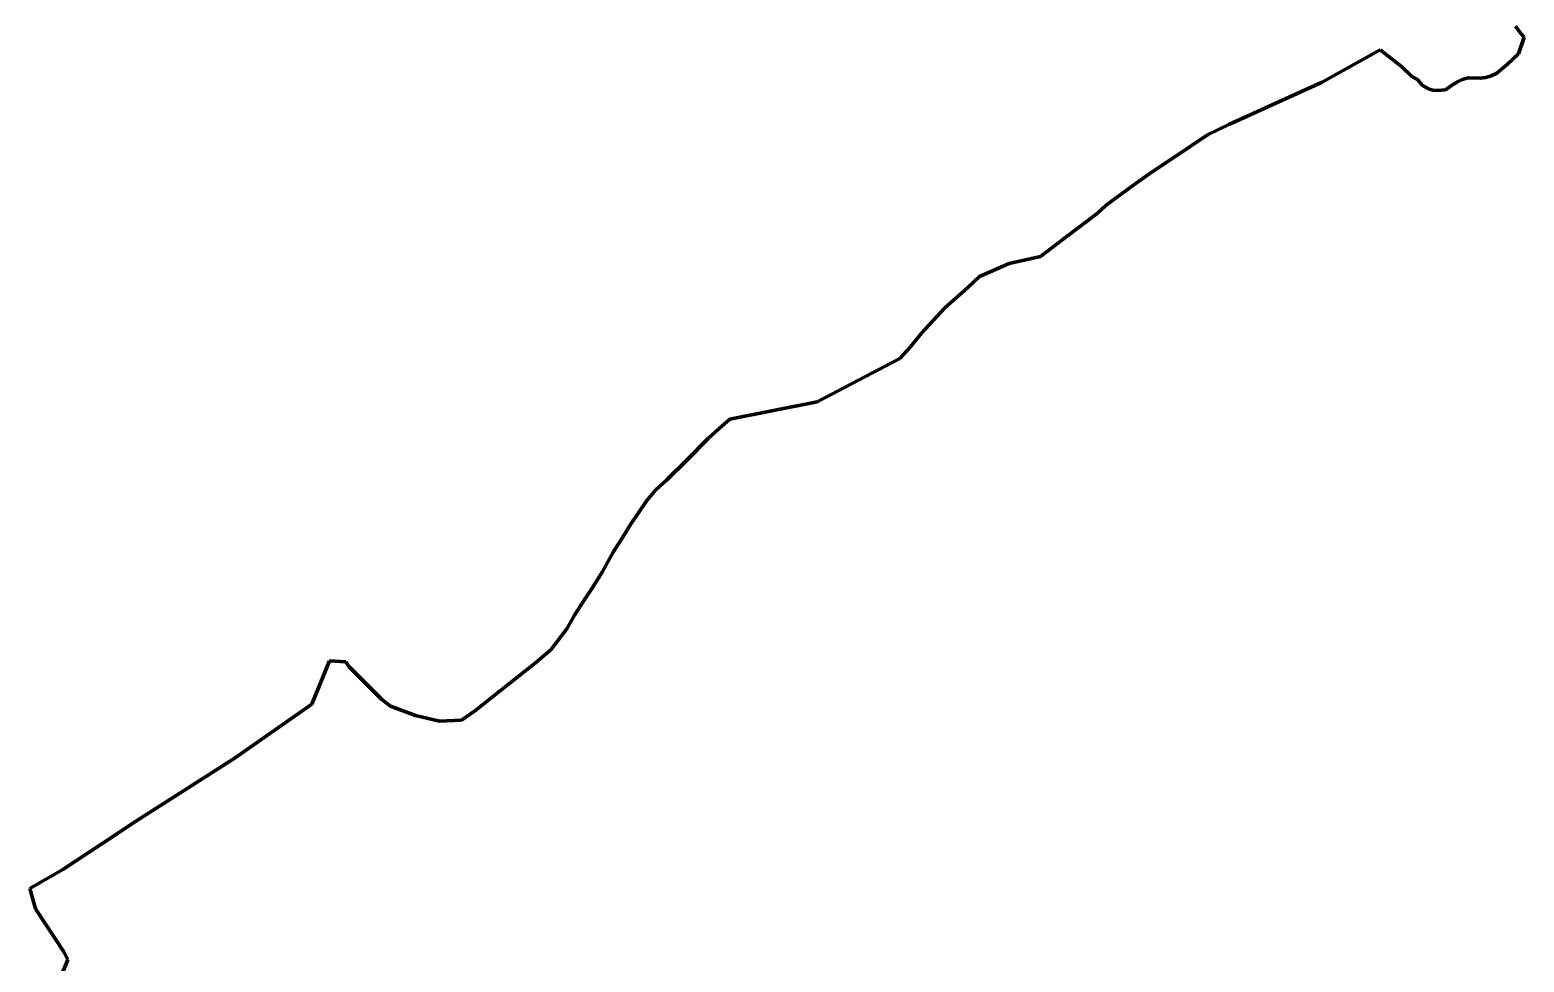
# Model space of a CAD drawing. Header units: inches. Extents: x 0 to 210, y 43 to 254.
# Drawn here: x 108.65 to 126.08, y 163.61 to 174.49 of the extents above; entities that cross this region are included whole.
import ezdxf

# ---------------------------------------------------------------- set-up
doc = ezdxf.new("R2010")
doc.units = ezdxf.units.IN
doc.header["$MEASUREMENT"] = 0
doc.layers.add('Layer 1', color=7, linetype='Continuous')

# ---------------------------------------------------------------- blocks, each defined once
blk = doc.blocks.new('block 1068')
at = {"layer": 'Layer 1', "color": 12, "lineweight": 70, "true_color": 0xcc0000}
blk.add_lwpolyline([(108.942, 163.282), (109.091, 163.633)], dxfattribs=at)
blk = doc.blocks.new('block 1069')
at = {"layer": 'Layer 1', "color": 12, "lineweight": 70, "true_color": 0xcc0000}
blk.add_lwpolyline([(109.091, 163.633), (109.044, 163.727)], dxfattribs=at)
blk = doc.blocks.new('block 1070')
at = {"layer": 'Layer 1', "color": 12, "lineweight": 70, "true_color": 0xcc0000}
blk.add_lwpolyline([(109.044, 163.727), (108.713, 164.229)], dxfattribs=at)
blk = doc.blocks.new('block 1071')
at = {"layer": 'Layer 1', "color": 12, "lineweight": 70, "true_color": 0xcc0000}
blk.add_lwpolyline([(108.713, 164.229), (108.648, 164.468)], dxfattribs=at)
blk = doc.blocks.new('block 1072')
at = {"layer": 'Layer 1', "color": 12, "lineweight": 70, "true_color": 0xcc0000}
blk.add_lwpolyline([(108.648, 164.468), (109.033, 164.688)], dxfattribs=at)
blk = doc.blocks.new('block 1073')
at = {"layer": 'Layer 1', "color": 12, "lineweight": 70, "true_color": 0xcc0000}
blk.add_lwpolyline([(109.033, 164.688), (109.636, 165.085)], dxfattribs=at)
blk = doc.blocks.new('block 1074')
at = {"layer": 'Layer 1', "color": 12, "lineweight": 70, "true_color": 0xcc0000}
blk.add_lwpolyline([(109.636, 165.085), (109.849, 165.23)], dxfattribs=at)
blk = doc.blocks.new('block 1075')
at = {"layer": 'Layer 1', "color": 12, "lineweight": 70, "true_color": 0xcc0000}
blk.add_lwpolyline([(109.849, 165.23), (111.033, 165.985)], dxfattribs=at)
blk = doc.blocks.new('block 1076')
at = {"layer": 'Layer 1', "color": 12, "lineweight": 70, "true_color": 0xcc0000}
blk.add_lwpolyline([(111.033, 165.985), (111.936, 166.619)], dxfattribs=at)
blk = doc.blocks.new('block 1077')
at = {"layer": 'Layer 1', "color": 12, "lineweight": 70, "true_color": 0xcc0000}
blk.add_lwpolyline([(111.936, 166.619), (112.142, 167.125)], dxfattribs=at)
blk = doc.blocks.new('block 1078')
at = {"layer": 'Layer 1', "color": 12, "lineweight": 70, "true_color": 0xcc0000}
blk.add_lwpolyline([(112.142, 167.125), (112.333, 167.111)], dxfattribs=at)
blk = doc.blocks.new('block 1079')
at = {"layer": 'Layer 1', "color": 12, "lineweight": 70, "true_color": 0xcc0000}
blk.add_lwpolyline([(112.333, 167.111), (112.373, 167.054)], dxfattribs=at)
blk = doc.blocks.new('block 1080')
at = {"layer": 'Layer 1', "color": 12, "lineweight": 70, "true_color": 0xcc0000}
blk.add_lwpolyline([(112.373, 167.054), (112.752, 166.673)], dxfattribs=at)
blk = doc.blocks.new('block 1081')
at = {"layer": 'Layer 1', "color": 12, "lineweight": 70, "true_color": 0xcc0000}
blk.add_lwpolyline([(112.752, 166.673), (112.856, 166.595)], dxfattribs=at)
blk = doc.blocks.new('block 1082')
at = {"layer": 'Layer 1', "color": 12, "lineweight": 70, "true_color": 0xcc0000}
blk.add_lwpolyline([(112.856, 166.595), (113.145, 166.484)], dxfattribs=at)
blk = doc.blocks.new('block 1083')
at = {"layer": 'Layer 1', "color": 12, "lineweight": 70, "true_color": 0xcc0000}
blk.add_lwpolyline([(113.145, 166.484), (113.427, 166.42)], dxfattribs=at)
blk = doc.blocks.new('block 1084')
at = {"layer": 'Layer 1', "color": 12, "lineweight": 70, "true_color": 0xcc0000}
blk.add_lwpolyline([(113.427, 166.42), (113.682, 166.43)], dxfattribs=at)
blk = doc.blocks.new('block 1085')
at = {"layer": 'Layer 1', "color": 12, "lineweight": 70, "true_color": 0xcc0000}
blk.add_lwpolyline([(113.682, 166.43), (113.836, 166.538)], dxfattribs=at)
blk = doc.blocks.new('block 1086')
at = {"layer": 'Layer 1', "color": 12, "lineweight": 70, "true_color": 0xcc0000}
blk.add_lwpolyline([(113.836, 166.538), (114.545, 167.101)], dxfattribs=at)
blk = doc.blocks.new('block 1087')
at = {"layer": 'Layer 1', "color": 12, "lineweight": 70, "true_color": 0xcc0000}
blk.add_lwpolyline([(114.545, 167.101), (114.724, 167.253)], dxfattribs=at)
blk = doc.blocks.new('block 1088')
at = {"layer": 'Layer 1', "color": 12, "lineweight": 70, "true_color": 0xcc0000}
blk.add_lwpolyline([(114.724, 167.253), (114.911, 167.499)], dxfattribs=at)
blk = doc.blocks.new('block 1089')
at = {"layer": 'Layer 1', "color": 12, "lineweight": 70, "true_color": 0xcc0000}
blk.add_lwpolyline([(114.911, 167.499), (115.001, 167.657)], dxfattribs=at)
blk = doc.blocks.new('block 1090')
at = {"layer": 'Layer 1', "color": 12, "lineweight": 70, "true_color": 0xcc0000}
blk.add_lwpolyline([(115.001, 167.657), (115.105, 167.819)], dxfattribs=at)
blk = doc.blocks.new('block 1091')
at = {"layer": 'Layer 1', "color": 12, "lineweight": 70, "true_color": 0xcc0000}
blk.add_lwpolyline([(115.105, 167.819), (115.209, 167.974)], dxfattribs=at)
blk = doc.blocks.new('block 1092')
at = {"layer": 'Layer 1', "color": 12, "lineweight": 70, "true_color": 0xcc0000}
blk.add_lwpolyline([(115.209, 167.974), (115.325, 168.16)], dxfattribs=at)
blk = doc.blocks.new('block 1093')
at = {"layer": 'Layer 1', "color": 12, "lineweight": 70, "true_color": 0xcc0000}
blk.add_lwpolyline([(115.325, 168.16), (115.452, 168.392)], dxfattribs=at)
blk = doc.blocks.new('block 1094')
at = {"layer": 'Layer 1', "color": 12, "lineweight": 70, "true_color": 0xcc0000}
blk.add_lwpolyline([(115.452, 168.392), (115.569, 168.574)], dxfattribs=at)
blk = doc.blocks.new('block 1095')
at = {"layer": 'Layer 1', "color": 12, "lineweight": 70, "true_color": 0xcc0000}
blk.add_lwpolyline([(115.569, 168.574), (115.662, 168.726)], dxfattribs=at)
blk = doc.blocks.new('block 1096')
at = {"layer": 'Layer 1', "color": 12, "lineweight": 70, "true_color": 0xcc0000}
blk.add_lwpolyline([(115.662, 168.726), (115.754, 168.864)], dxfattribs=at)
blk = doc.blocks.new('block 1097')
at = {"layer": 'Layer 1', "color": 12, "lineweight": 70, "true_color": 0xcc0000}
blk.add_lwpolyline([(115.754, 168.864), (115.846, 168.995)], dxfattribs=at)
blk = doc.blocks.new('block 1098')
at = {"layer": 'Layer 1', "color": 12, "lineweight": 70, "true_color": 0xcc0000}
blk.add_lwpolyline([(115.846, 168.995), (115.951, 169.12)], dxfattribs=at)
blk = doc.blocks.new('block 1099')
at = {"layer": 'Layer 1', "color": 12, "lineweight": 70, "true_color": 0xcc0000}
blk.add_lwpolyline([(115.951, 169.12), (116.078, 169.238)], dxfattribs=at)
blk = doc.blocks.new('block 1100')
at = {"layer": 'Layer 1', "color": 12, "lineweight": 70, "true_color": 0xcc0000}
blk.add_lwpolyline([(116.078, 169.238), (116.316, 169.471)], dxfattribs=at)
blk = doc.blocks.new('block 1101')
at = {"layer": 'Layer 1', "color": 12, "lineweight": 70, "true_color": 0xcc0000}
blk.add_lwpolyline([(116.316, 169.471), (116.561, 169.72)], dxfattribs=at)
blk = doc.blocks.new('block 1102')
at = {"layer": 'Layer 1', "color": 12, "lineweight": 70, "true_color": 0xcc0000}
blk.add_lwpolyline([(116.561, 169.72), (116.69, 169.835)], dxfattribs=at)
blk = doc.blocks.new('block 1103')
at = {"layer": 'Layer 1', "color": 12, "lineweight": 70, "true_color": 0xcc0000}
blk.add_lwpolyline([(116.69, 169.835), (116.813, 169.946)], dxfattribs=at)
blk = doc.blocks.new('block 1104')
at = {"layer": 'Layer 1', "color": 12, "lineweight": 70, "true_color": 0xcc0000}
blk.add_lwpolyline([(116.813, 169.946), (117.833, 170.145)], dxfattribs=at)
blk = doc.blocks.new('block 1105')
at = {"layer": 'Layer 1', "color": 12, "lineweight": 70, "true_color": 0xcc0000}
blk.add_lwpolyline([(117.833, 170.145), (118.796, 170.654)], dxfattribs=at)
blk = doc.blocks.new('block 1106')
at = {"layer": 'Layer 1', "color": 12, "lineweight": 70, "true_color": 0xcc0000}
blk.add_lwpolyline([(118.796, 170.654), (118.921, 170.789)], dxfattribs=at)
blk = doc.blocks.new('block 1107')
at = {"layer": 'Layer 1', "color": 12, "lineweight": 70, "true_color": 0xcc0000}
blk.add_lwpolyline([(118.921, 170.789), (119.048, 170.947)], dxfattribs=at)
blk = doc.blocks.new('block 1108')
at = {"layer": 'Layer 1', "color": 12, "lineweight": 70, "true_color": 0xcc0000}
blk.add_lwpolyline([(119.048, 170.947), (119.322, 171.244)], dxfattribs=at)
blk = doc.blocks.new('block 1109')
at = {"layer": 'Layer 1', "color": 12, "lineweight": 70, "true_color": 0xcc0000}
blk.add_lwpolyline([(119.322, 171.244), (119.585, 171.476)], dxfattribs=at)
blk = doc.blocks.new('block 1110')
at = {"layer": 'Layer 1', "color": 12, "lineweight": 70, "true_color": 0xcc0000}
blk.add_lwpolyline([(119.585, 171.476), (119.724, 171.611)], dxfattribs=at)
blk = doc.blocks.new('block 1111')
at = {"layer": 'Layer 1', "color": 12, "lineweight": 70, "true_color": 0xcc0000}
blk.add_lwpolyline([(119.724, 171.611), (120.071, 171.763)], dxfattribs=at)
blk = doc.blocks.new('block 1112')
at = {"layer": 'Layer 1', "color": 12, "lineweight": 70, "true_color": 0xcc0000}
blk.add_lwpolyline([(120.071, 171.763), (120.438, 171.844)], dxfattribs=at)
blk = doc.blocks.new('block 1113')
at = {"layer": 'Layer 1', "color": 12, "lineweight": 70, "true_color": 0xcc0000}
blk.add_lwpolyline([(120.438, 171.844), (120.718, 172.056)], dxfattribs=at)
blk = doc.blocks.new('block 1114')
at = {"layer": 'Layer 1', "color": 12, "lineweight": 70, "true_color": 0xcc0000}
blk.add_lwpolyline([(120.718, 172.056), (121.099, 172.346)], dxfattribs=at)
blk = doc.blocks.new('block 1115')
at = {"layer": 'Layer 1', "color": 12, "lineweight": 70, "true_color": 0xcc0000}
blk.add_lwpolyline([(121.099, 172.346), (121.205, 172.444)], dxfattribs=at)
blk = doc.blocks.new('block 1116')
at = {"layer": 'Layer 1', "color": 12, "lineweight": 70, "true_color": 0xcc0000}
blk.add_lwpolyline([(121.205, 172.444), (121.526, 172.68)], dxfattribs=at)
blk = doc.blocks.new('block 1117')
at = {"layer": 'Layer 1', "color": 12, "lineweight": 70, "true_color": 0xcc0000}
blk.add_lwpolyline([(121.526, 172.68), (121.738, 172.832)], dxfattribs=at)
blk = doc.blocks.new('block 1118')
at = {"layer": 'Layer 1', "color": 12, "lineweight": 70, "true_color": 0xcc0000}
blk.add_lwpolyline([(121.738, 172.832), (121.992, 173)], dxfattribs=at)
blk = doc.blocks.new('block 1119')
at = {"layer": 'Layer 1', "color": 12, "lineweight": 70, "true_color": 0xcc0000}
blk.add_lwpolyline([(121.992, 173), (122.387, 173.263)], dxfattribs=at)
blk = doc.blocks.new('block 1120')
at = {"layer": 'Layer 1', "color": 12, "lineweight": 70, "true_color": 0xcc0000}
blk.add_lwpolyline([(122.387, 173.263), (122.635, 173.384)], dxfattribs=at)
blk = doc.blocks.new('block 1121')
at = {"layer": 'Layer 1', "color": 12, "lineweight": 70, "true_color": 0xcc0000}
blk.add_lwpolyline([(122.635, 173.384), (123.721, 173.877)], dxfattribs=at)
blk = doc.blocks.new('block 1122')
at = {"layer": 'Layer 1', "color": 12, "lineweight": 70, "true_color": 0xcc0000}
blk.add_lwpolyline([(123.721, 173.877), (124.399, 174.257)], dxfattribs=at)
blk = doc.blocks.new('block 1123')
at = {"layer": 'Layer 1', "color": 12, "lineweight": 70, "true_color": 0xcc0000}
blk.add_lwpolyline([(124.399, 174.257), (124.649, 174.062)], dxfattribs=at)
blk = doc.blocks.new('block 1124')
at = {"layer": 'Layer 1', "color": 12, "lineweight": 70, "true_color": 0xcc0000}
blk.add_lwpolyline([(124.649, 174.062), (124.764, 173.947)], dxfattribs=at)
blk = doc.blocks.new('block 1125')
at = {"layer": 'Layer 1', "color": 12, "lineweight": 70, "true_color": 0xcc0000}
blk.add_lwpolyline([(124.764, 173.947), (124.84, 173.904)], dxfattribs=at)
blk = doc.blocks.new('block 1126')
at = {"layer": 'Layer 1', "color": 12, "lineweight": 70, "true_color": 0xcc0000}
blk.add_lwpolyline([(124.84, 173.904), (124.89, 173.843)], dxfattribs=at)
blk = doc.blocks.new('block 1127')
at = {"layer": 'Layer 1', "color": 12, "lineweight": 70, "true_color": 0xcc0000}
blk.add_lwpolyline([(124.89, 173.843), (124.963, 173.799)], dxfattribs=at)
blk = doc.blocks.new('block 1128')
at = {"layer": 'Layer 1', "color": 12, "lineweight": 70, "true_color": 0xcc0000}
blk.add_lwpolyline([(124.963, 173.799), (125.015, 173.786)], dxfattribs=at)
blk = doc.blocks.new('block 1129')
at = {"layer": 'Layer 1', "color": 12, "lineweight": 70, "true_color": 0xcc0000}
blk.add_lwpolyline([(125.015, 173.786), (125.065, 173.782)], dxfattribs=at)
blk = doc.blocks.new('block 1130')
at = {"layer": 'Layer 1', "color": 12, "lineweight": 70, "true_color": 0xcc0000}
blk.add_lwpolyline([(125.065, 173.782), (125.161, 173.789)], dxfattribs=at)
blk = doc.blocks.new('block 1131')
at = {"layer": 'Layer 1', "color": 12, "lineweight": 70, "true_color": 0xcc0000}
blk.add_lwpolyline([(125.161, 173.789), (125.244, 173.846)], dxfattribs=at)
blk = doc.blocks.new('block 1132')
at = {"layer": 'Layer 1', "color": 12, "lineweight": 70, "true_color": 0xcc0000}
blk.add_lwpolyline([(125.244, 173.846), (125.3, 173.88)], dxfattribs=at)
blk = doc.blocks.new('block 1133')
at = {"layer": 'Layer 1', "color": 12, "lineweight": 70, "true_color": 0xcc0000}
blk.add_lwpolyline([(125.3, 173.88), (125.356, 173.91)], dxfattribs=at)
blk = doc.blocks.new('block 1134')
at = {"layer": 'Layer 1', "color": 12, "lineweight": 70, "true_color": 0xcc0000}
blk.add_lwpolyline([(125.356, 173.91), (125.425, 173.927)], dxfattribs=at)
blk = doc.blocks.new('block 1135')
at = {"layer": 'Layer 1', "color": 12, "lineweight": 70, "true_color": 0xcc0000}
blk.add_lwpolyline([(125.425, 173.927), (125.564, 173.924)], dxfattribs=at)
blk = doc.blocks.new('block 1136')
at = {"layer": 'Layer 1', "color": 12, "lineweight": 70, "true_color": 0xcc0000}
blk.add_lwpolyline([(125.564, 173.924), (125.631, 173.934)], dxfattribs=at)
blk = doc.blocks.new('block 1137')
at = {"layer": 'Layer 1', "color": 12, "lineweight": 70, "true_color": 0xcc0000}
blk.add_lwpolyline([(125.631, 173.934), (125.696, 173.951)], dxfattribs=at)
blk = doc.blocks.new('block 1138')
at = {"layer": 'Layer 1', "color": 12, "lineweight": 70, "true_color": 0xcc0000}
blk.add_lwpolyline([(125.696, 173.951), (125.76, 173.984)], dxfattribs=at)
blk = doc.blocks.new('block 1139')
at = {"layer": 'Layer 1', "color": 12, "lineweight": 70, "true_color": 0xcc0000}
blk.add_lwpolyline([(125.76, 173.984), (125.883, 174.089)], dxfattribs=at)
blk = doc.blocks.new('block 1140')
at = {"layer": 'Layer 1', "color": 12, "lineweight": 70, "true_color": 0xcc0000}
blk.add_lwpolyline([(125.883, 174.089), (126.012, 174.21)], dxfattribs=at)
blk = doc.blocks.new('block 1141')
at = {"layer": 'Layer 1', "color": 12, "lineweight": 70, "true_color": 0xcc0000}
blk.add_lwpolyline([(126.012, 174.21), (126.079, 174.402)], dxfattribs=at)
blk = doc.blocks.new('block 1142')
at = {"layer": 'Layer 1', "color": 12, "lineweight": 70, "true_color": 0xcc0000}
blk.add_lwpolyline([(126.079, 174.402), (126.041, 174.446)], dxfattribs=at)
blk = doc.blocks.new('block 1143')
at = {"layer": 'Layer 1', "color": 12, "lineweight": 70, "true_color": 0xcc0000}
blk.add_lwpolyline([(126.041, 174.446), (125.979, 174.53)], dxfattribs=at)
blk = doc.blocks.new('block 2')
at = {"layer": 'Layer 1'}
for name in ['block 1143', 'block 1141', 'block 1142', 'block 1122', 'block 1123', 'block 1140', 'block 1124', 'block 1138', 'block 1139', 'block 1121', 'block 1125', 'block 1126', 'block 1127', 'block 1128', 'block 1129', 'block 1130', 'block 1131', 'block 1132', 'block 1133', 'block 1134', 'block 1135', 'block 1136', 'block 1137', 'block 1119', 'block 1120', 'block 1118', 'block 1117', 'block 1116', 'block 1115', 'block 1114', 'block 1113', 'block 1111', 'block 1112', 'block 1110', 'block 1109', 'block 1108', 'block 1107', 'block 1105', 'block 1106', 'block 1104', 'block 1103', 'block 1102', 'block 1101', 'block 1100', 'block 1098', 'block 1099', 'block 1097', 'block 1095', 'block 1096', 'block 1094', 'block 1093', 'block 1092', 'block 1091', 'block 1090', 'block 1089', 'block 1088', 'block 1087', 'block 1077', 'block 1078', 'block 1079', 'block 1080', 'block 1086', 'block 1081', 'block 1076', 'block 1082', 'block 1083', 'block 1085', 'block 1084', 'block 1075', 'block 1073', 'block 1074', 'block 1072', 'block 1071', 'block 1070', 'block 1069', 'block 1068']:
    blk.add_blockref(name, (0, 0), dxfattribs=at)

msp = doc.modelspace()

# ---------------------------------------------------------------- block references
at = {"layer": 'Layer 1'}
msp.add_blockref('block 2', (0, 0), dxfattribs=at)

doc.saveas('drawing.dxf')
